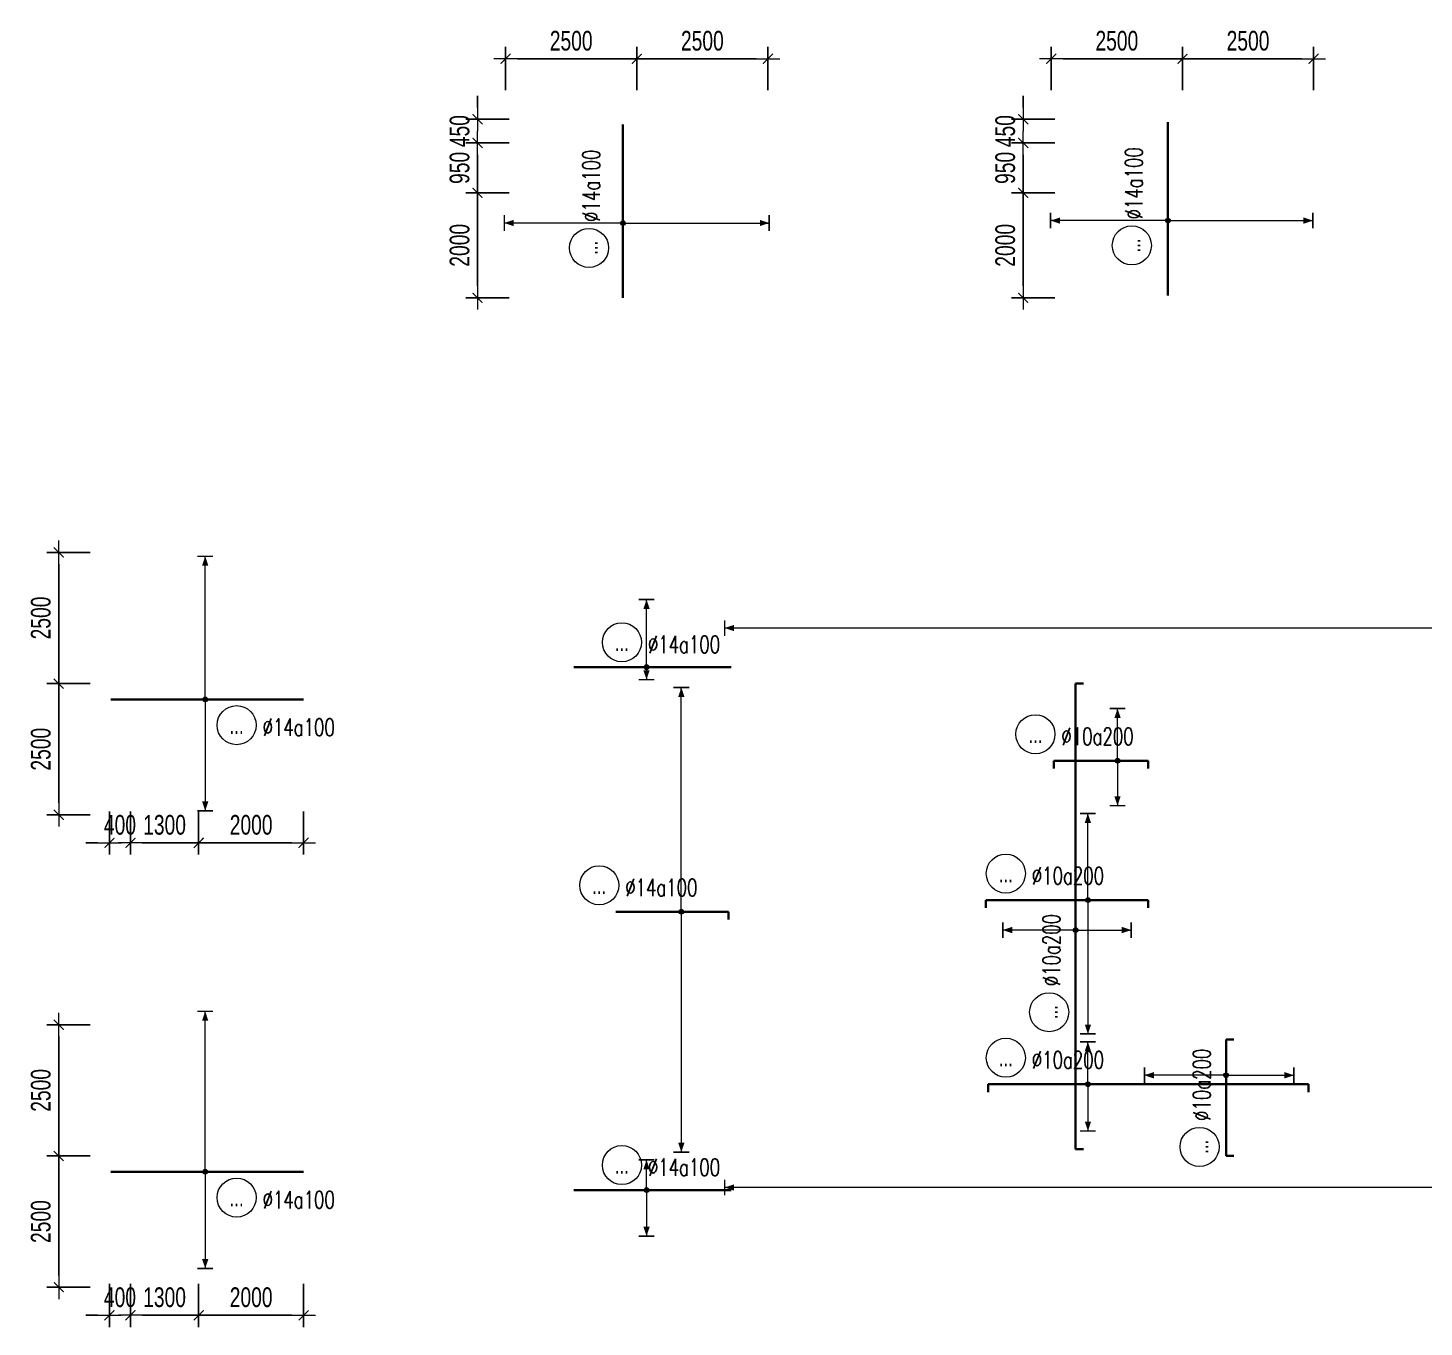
# Model space of a CAD drawing. Header units: millimetres. Extents: x 131629 to 591045, y -24154 to 44091.
# Drawn here: x 254896 to 281506, y 15941 to 40691 of the extents above; entities that cross this region are included whole.
import ezdxf
from ezdxf.enums import TextEntityAlignment as Align

# ---------------------------------------------------------------- set-up
doc = ezdxf.new("R2010")
doc.units = ezdxf.units.MM
doc.layers.get('0').update_dxf_attribs({"lineweight": 20})
doc.layers.get('Defpoints').update_dxf_attribs({"color": 151, "lineweight": 9})
for name, color, linetype, lineweight in [('NDC_S_DIM', 1, 'Continuous', 15), ('NDC_S_REBAR', 4, 'Continuous', 35), ('NDC_S_VN TEXT', 7, 'Continuous', 20)]:
    doc.layers.add(name, color=color, linetype=linetype, lineweight=lineweight)
doc.styles.add('ARIAL', font='arial.ttf', dxfattribs={"width": 0.7})
doc.styles.add('NDC_ROMANS', font='romans.shx', dxfattribs={"width": 0.7})
doc.dimstyles.new('NDC_dim_150', dxfattribs={"dimscale": 150, "dimtxt": 2.5, "dimasz": 1.5, "dimexe": 1.5, "dimexo": 2.5, "dimgap": 1, "dimtad": 1, "dimdec": 0, "dimzin": 0, "dimdsep": 46, "dimtxsty": 'ARIAL', "dimblk": 'DIMMARK', "dimcen": 0.09, "dimdle": 1.2, "dimclrd": 1, "dimclre": 1, "dimclrt": 3, "dimadec": 0, "dimazin": 0, "dimtfac": 1, "dimtdec": 0, "dimtix": 1, "dimtofl": 0, "dimtmove": 0, "dimatfit": 3, "dimfxl": 4, "dimfxlon": 1, "dimtolj": 1, "dimtzin": 0, "dimarcsym": 0})

# ---------------------------------------------------------------- blocks, each defined once
blk = doc.blocks.new('*U22')
h = blk.add_hatch(color=6)
edge = h.paths.add_edge_path()
edge.add_arc((4.81, 0), 0.3, 0, 360)
at = {"layer": 'NDC_S_DIM', "color": 6}
for q in [(4.81, 5.38), (4.81, -5.95)]:
    blk.add_line((4.81, 0), q, dxfattribs=at)
for points in [[(3.81, 5.38, 0.2, 0.2, 0), (5.81, 5.38, 0, 0, 0)], [(3.81, -5.95, 0.2, 0.2, 0), (5.81, -5.95, 0, 0, 0)]]:
    blk.add_lwpolyline(points, format="xyseb", dxfattribs=at)
at = {"layer": 'NDC_S_DIM'}
blk.add_circle((-5.62, 3.36), 2.48, dxfattribs=at)
at = {"layer": 'NDC_S_DIM', "color": 6}
blk.add_circle((4.81, 0), 0.3, dxfattribs=at)
for points in [[(4.41, 4.18), (4.81, 5.38), (5.21, 4.18)], [(4.41, -4.75), (4.81, -5.95), (5.21, -4.75)]]:
    blk.add_solid(points, dxfattribs=at)
at = {"layer": 'NDC_S_REBAR'}
for p, q in [((0, 0), (-7.85, 0)), ((-7.85, 0), (-7.85, -1)), ((0, 0), (32.82, 0)), ((32.82, 0), (32.82, -1)), ((-7.85, -1), (-7.85, -1)), ((32.82, -1), (32.82, -1))]:
    blk.add_line(p, q, dxfattribs=at)
at = {"layer": 'NDC_S_VN TEXT', "style": 'ARIAL', "width": 0.7}
blk.add_attdef('KHT', text='', height=2.2, dxfattribs=at).set_placement((-5.62, 3.36), align=Align.MIDDLE_CENTER)
at = {"layer": 'NDC_S_VN TEXT', "color": 3, "style": 'NDC_ROMANS', "width": 0.7}
blk.add_attdef('DKT', (-2.32, 1.98), '', height=2.2, dxfattribs=at)
blk = doc.blocks.new('*U23')
h = blk.add_hatch(color=6)
edge = h.paths.add_edge_path()
edge.add_arc((4.81, 0), 0.3, 0, 360)
at = {"layer": 'NDC_S_DIM', "color": 6}
for q in [(4.81, 10.99), (4.81, -17.01)]:
    blk.add_line((4.81, 0), q, dxfattribs=at)
for points in [[(3.81, 10.99, 0.2, 0.2, 0), (5.81, 10.99, 0, 0, 0)], [(3.81, -17.01, 0.2, 0.2, 0), (5.81, -17.01, 0, 0, 0)]]:
    blk.add_lwpolyline(points, format="xyseb", dxfattribs=at)
at = {"layer": 'NDC_S_DIM'}
blk.add_circle((-5.62, 3.36), 2.48, dxfattribs=at)
at = {"layer": 'NDC_S_DIM', "color": 6}
blk.add_circle((4.81, 0), 0.3, dxfattribs=at)
for points in [[(4.41, 9.79), (4.81, 10.99), (5.21, 9.79)], [(4.41, -15.81), (4.81, -17.01), (5.21, -15.81)]]:
    blk.add_solid(points, dxfattribs=at)
at = {"layer": 'NDC_S_REBAR'}
for p, q in [((0, 0), (-8.18, 0)), ((-8.18, 0), (-8.18, -1)), ((0, 0), (12.48, 0)), ((12.48, 0), (12.48, -1)), ((-8.18, -1), (-8.18, -1)), ((12.48, -1), (12.48, -1))]:
    blk.add_line(p, q, dxfattribs=at)
at = {"layer": 'NDC_S_VN TEXT', "style": 'ARIAL', "width": 0.7}
blk.add_attdef('KHT', text='', height=2.2, dxfattribs=at).set_placement((-5.62, 3.36), align=Align.MIDDLE_CENTER)
at = {"layer": 'NDC_S_VN TEXT', "color": 3, "style": 'NDC_ROMANS', "width": 0.7}
blk.add_attdef('DKT', (-2.32, 1.98), '', height=2.2, dxfattribs=at)
blk = doc.blocks.new('*U24')
h = blk.add_hatch(color=6)
edge = h.paths.add_edge_path()
edge.add_arc((4.81, 0), 0.3, 0, 360)
at = {"layer": 'NDC_S_DIM', "color": 6}
for q in [(4.81, 6.63), (4.81, -5.71)]:
    blk.add_line((4.81, 0), q, dxfattribs=at)
for points in [[(3.81, 6.63, 0.2, 0.2, 0), (5.81, 6.63, 0, 0, 0)], [(3.81, -5.71, 0.2, 0.2, 0), (5.81, -5.71, 0, 0, 0)]]:
    blk.add_lwpolyline(points, format="xyseb", dxfattribs=at)
at = {"layer": 'NDC_S_DIM'}
blk.add_circle((-5.62, 3.36), 2.48, dxfattribs=at)
at = {"layer": 'NDC_S_DIM', "color": 6}
blk.add_circle((4.81, 0), 0.3, dxfattribs=at)
for points in [[(4.41, 5.43), (4.81, 6.63), (5.21, 5.43)], [(4.41, -4.51), (4.81, -5.71), (5.21, -4.51)]]:
    blk.add_solid(points, dxfattribs=at)
at = {"layer": 'NDC_S_REBAR'}
for p, q in [((0, 0), (-3.28, 0)), ((-3.28, 0), (-3.28, -1)), ((0, 0), (8.72, 0)), ((8.72, 0), (8.72, -1)), ((-3.28, -1), (-3.28, -1)), ((8.72, -1), (8.72, -1))]:
    blk.add_line(p, q, dxfattribs=at)
at = {"layer": 'NDC_S_VN TEXT', "style": 'ARIAL', "width": 0.7}
blk.add_attdef('KHT', text='', height=2.2, dxfattribs=at).set_placement((-5.62, 3.36), align=Align.MIDDLE_CENTER)
at = {"layer": 'NDC_S_VN TEXT', "color": 3, "style": 'NDC_ROMANS', "width": 0.7}
blk.add_attdef('DKT', (-2.32, 1.98), '', height=2.2, dxfattribs=at)
blk = doc.blocks.new('*U27')
h = blk.add_hatch(color=6)
edge = h.paths.add_edge_path()
edge.add_arc((4.81, 0), 0.3, 0, 360)
at = {"layer": 'NDC_S_DIM', "color": 6}
for q in [(4.81, 9.26), (4.81, -7.07)]:
    blk.add_line((4.81, 0), q, dxfattribs=at)
for points in [[(3.81, 9.26, 0.2, 0.2, 0), (5.81, 9.26, 0, 0, 0)], [(3.81, -7.07, 0.2, 0.2, 0), (5.81, -7.07, 0, 0, 0)]]:
    blk.add_lwpolyline(points, format="xyseb", dxfattribs=at)
at = {"layer": 'NDC_S_DIM'}
blk.add_circle((-5.62, 3.36), 2.48, dxfattribs=at)
at = {"layer": 'NDC_S_DIM', "color": 6}
blk.add_circle((4.81, 0), 0.3, dxfattribs=at)
for points in [[(4.41, 8.06), (4.81, 9.26), (5.21, 8.06)], [(4.41, -5.87), (4.81, -7.07), (5.21, -5.87)]]:
    blk.add_solid(points, dxfattribs=at)
at = {"layer": 'NDC_S_REBAR'}
for p, q in [((0, 0), (-23.03, 0)), ((-23.03, 0), (-23.03, -1)), ((0, 0), (36.12, 0)), ((36.12, 0), (36.12, -1)), ((-23.03, -1), (-23.03, -1)), ((36.12, -1), (36.12, -1))]:
    blk.add_line(p, q, dxfattribs=at)
at = {"layer": 'NDC_S_VN TEXT', "style": 'ARIAL', "width": 0.7}
blk.add_attdef('KHT', text='', height=2.2, dxfattribs=at).set_placement((-5.62, 3.36), align=Align.MIDDLE_CENTER)
at = {"layer": 'NDC_S_VN TEXT', "color": 3, "style": 'NDC_ROMANS', "width": 0.7}
blk.add_attdef('DKT', (-2.32, 1.98), '', height=2.2, dxfattribs=at)
blk = doc.blocks.new('*U33')
h = blk.add_hatch(color=6)
edge = h.paths.add_edge_path()
edge.add_arc((3.48, 0), 0.3, 0, 360)
at = {"layer": 'NDC_S_DIM', "color": 6}
for q in [(3.48, 10.37), (3.48, -8.63)]:
    blk.add_line((3.48, 0), q, dxfattribs=at)
for points in [[(2.48, 10.37, 0.2, 0.2, 0), (4.48, 10.37, 0, 0, 0)], [(2.48, -8.63, 0.2, 0.2, 0), (4.48, -8.63, 0, 0, 0)]]:
    blk.add_lwpolyline(points, format="xyseb", dxfattribs=at)
at = {"layer": 'NDC_S_DIM'}
blk.add_circle((-5.62, 3.36), 2.48, dxfattribs=at)
at = {"layer": 'NDC_S_DIM', "color": 6}
blk.add_circle((3.48, 0), 0.3, dxfattribs=at)
for points in [[(3.08, 9.17), (3.48, 10.37), (3.88, 9.17)], [(3.08, -7.43), (3.48, -8.63), (3.88, -7.43)]]:
    blk.add_solid(points, dxfattribs=at)
at = {"layer": 'NDC_S_REBAR'}
for p, q in [((0, 0), (-6.77, 0)), ((-6.77, 0), (-6.77, -1)), ((0, 0), (8.03, 0)), ((8.03, 0), (8.03, -1)), ((-6.77, -1), (-6.77, -1)), ((8.03, -1), (8.03, -1))]:
    blk.add_line(p, q, dxfattribs=at)
at = {"layer": 'NDC_S_VN TEXT', "style": 'ARIAL', "width": 0.7}
blk.add_attdef('KHT', text='', height=2.2, dxfattribs=at).set_placement((-5.62, 3.36), align=Align.MIDDLE_CENTER)
at = {"layer": 'NDC_S_VN TEXT', "color": 3, "style": 'NDC_ROMANS', "width": 0.7}
blk.add_attdef('DKT', (-2.32, 1.98), '', height=2.2, dxfattribs=at)
blk = doc.blocks.new('*U61')
h = blk.add_hatch(color=6)
edge = h.paths.add_edge_path()
edge.add_arc((4.81, 0), 0.3, 0, 360)
at = {"layer": 'NDC_S_DIM', "color": 6}
for q in [(4.81, 28.48), (4.81, -30.52)]:
    blk.add_line((4.81, 0), q, dxfattribs=at)
for points in [[(3.81, 28.48, 0.2, 0.2, 0), (5.81, 28.48, 0, 0, 0)], [(3.81, -30.52, 0.2, 0.2, 0), (5.81, -30.52, 0, 0, 0)]]:
    blk.add_lwpolyline(points, format="xyseb", dxfattribs=at)
at = {"layer": 'NDC_S_DIM'}
blk.add_circle((-5.62, 3.36), 2.48, dxfattribs=at)
at = {"layer": 'NDC_S_DIM', "color": 6}
blk.add_circle((4.81, 0), 0.3, dxfattribs=at)
for points in [[(4.41, 27.28), (4.81, 28.48), (5.21, 27.28)], [(4.41, -29.32), (4.81, -30.52), (5.21, -29.32)]]:
    blk.add_solid(points, dxfattribs=at)
at = {"layer": 'NDC_S_REBAR'}
for p, q in [((0, 0), (-3.52, 0)), ((-3.52, 0), (-3.52, 0)), ((0, 0), (10.81, 0)), ((10.81, 0), (10.81, -1)), ((-3.52, 0), (-3.52, 0)), ((10.81, -1), (10.81, -1))]:
    blk.add_line(p, q, dxfattribs=at)
at = {"layer": 'NDC_S_VN TEXT', "style": 'ARIAL', "width": 0.7}
blk.add_attdef('KHT', text='', height=2.2, dxfattribs=at).set_placement((-5.62, 3.36), align=Align.MIDDLE_CENTER)
at = {"layer": 'NDC_S_VN TEXT', "color": 3, "style": 'NDC_ROMANS', "width": 0.7}
blk.add_attdef('DKT', (-2.32, 1.98), '', height=2.2, dxfattribs=at)
blk = doc.blocks.new('*U62')
at = {"layer": 'NDC_S_DIM', "color": 6}
blk.add_line((4.81, 0), (4.81, 133.93), dxfattribs=at)
blk.add_lwpolyline([(3.81, 133.93, 0.2, 0.2, 0), (5.81, 133.93, 0, 0, 0)], format="xyseb", dxfattribs=at)
blk.add_solid([(4.41, 132.73), (4.81, 133.93), (5.21, 132.73)], dxfattribs=at)
at = {"layer": 'NDC_S_VN TEXT', "style": 'ARIAL', "width": 0.7}
blk.add_attdef('KHT', text='', height=2.2, dxfattribs=at).set_placement((-5.62, 3.36), align=Align.MIDDLE_CENTER)
at = {"layer": 'NDC_S_VN TEXT', "color": 3, "style": 'NDC_ROMANS', "width": 0.7}
blk.add_attdef('DKT', (-2.32, 1.98), '', height=2.2, dxfattribs=at)
blk = doc.blocks.new('*U59')
at = {"layer": 'NDC_S_DIM', "color": 6}
blk.add_line((6.53, 0), (6.53, 142.72), dxfattribs=at)
blk.add_lwpolyline([(5.53, 142.72, 0.2, 0.2, 0), (7.53, 142.72, 0, 0, 0)], format="xyseb", dxfattribs=at)
blk.add_solid([(6.13, 141.52), (6.53, 142.72), (6.93, 141.52)], dxfattribs=at)
at = {"layer": 'NDC_S_VN TEXT', "style": 'ARIAL', "width": 0.7}
blk.add_attdef('KHT', text='', height=2.2, dxfattribs=at).set_placement((3.49, 3.36), align=Align.MIDDLE_CENTER)
at = {"layer": 'NDC_S_VN TEXT', "color": 3, "style": 'NDC_ROMANS', "width": 0.7}
blk.add_attdef('DKT', (6.79, 1.98), '', height=2.2, dxfattribs=at)
blk = doc.blocks.new('*U58')
h = blk.add_hatch(color=6)
edge = h.paths.add_edge_path()
edge.add_arc((1.64, 0), 0.3, 0, 360)
at = {"layer": 'NDC_S_DIM', "color": 6}
for q in [(1.64, 3.82), (1.64, -5.85)]:
    blk.add_line((1.64, 0), q, dxfattribs=at)
for points in [[(0.64, 3.82, 0.2, 0.2, 0), (2.64, 3.82, 0, 0, 0)], [(0.64, -5.85, 0.2, 0.2, 0), (2.64, -5.85, 0, 0, 0)]]:
    blk.add_lwpolyline(points, format="xyseb", dxfattribs=at)
at = {"layer": 'NDC_S_DIM'}
blk.add_circle((-1.49, 3.16), 2.48, dxfattribs=at)
at = {"layer": 'NDC_S_DIM', "color": 6}
blk.add_circle((1.64, 0), 0.3, dxfattribs=at)
for points in [[(1.24, 2.62), (1.64, 3.82), (2.04, 2.62)], [(1.24, -4.65), (1.64, -5.85), (2.04, -4.65)]]:
    blk.add_solid(points, dxfattribs=at)
at = {"layer": 'NDC_S_REBAR'}
for p, q in [((0, 0), (-7.6, 0)), ((-7.6, 0), (-7.6, 0)), ((0, 0), (12.4, 0)), ((12.4, 0), (12.4, 0)), ((12.4, 0), (12.4, 0)), ((-7.6, 0), (-7.6, 0))]:
    blk.add_line(p, q, dxfattribs=at)
at = {"layer": 'NDC_S_VN TEXT', "style": 'ARIAL', "width": 0.7}
blk.add_attdef('KHT', text='', height=2.2, dxfattribs=at).set_placement((-1.49, 3.16), align=Align.MIDDLE_CENTER)
at = {"layer": 'NDC_S_VN TEXT', "color": 3, "style": 'NDC_ROMANS', "width": 0.7}
blk.add_attdef('DKT', (1.81, 1.78), '', height=2.2, dxfattribs=at)
blk = doc.blocks.new('*U55')
h = blk.add_hatch(color=6)
edge = h.paths.add_edge_path()
edge.add_arc((1.64, 0), 0.3, 0, 360)
at = {"layer": 'NDC_S_DIM', "color": 6}
for q in [(1.64, 8.58), (1.64, -1.59)]:
    blk.add_line((1.64, 0), q, dxfattribs=at)
for points in [[(0.64, 8.58, 0.2, 0.2, 0), (2.64, 8.58, 0, 0, 0)], [(0.64, -1.59, 0.2, 0.2, 0), (2.64, -1.59, 0, 0, 0)]]:
    blk.add_lwpolyline(points, format="xyseb", dxfattribs=at)
at = {"layer": 'NDC_S_DIM'}
blk.add_circle((-1.49, 3.16), 2.48, dxfattribs=at)
at = {"layer": 'NDC_S_DIM', "color": 6}
blk.add_circle((1.64, 0), 0.3, dxfattribs=at)
for points in [[(1.24, 7.38), (1.64, 8.58), (2.04, 7.38)], [(1.24, -0.39), (1.64, -1.59), (2.04, -0.39)]]:
    blk.add_solid(points, dxfattribs=at)
at = {"layer": 'NDC_S_REBAR'}
for p, q in [((0, 0), (-7.6, 0)), ((-7.6, 0), (-7.6, 0)), ((0, 0), (12.4, 0)), ((12.4, 0), (12.4, 0)), ((12.4, 0), (12.4, 0)), ((-7.6, 0), (-7.6, 0))]:
    blk.add_line(p, q, dxfattribs=at)
at = {"layer": 'NDC_S_VN TEXT', "style": 'ARIAL', "width": 0.7}
blk.add_attdef('KHT', text='', height=2.2, dxfattribs=at).set_placement((-1.49, 3.16), align=Align.MIDDLE_CENTER)
at = {"layer": 'NDC_S_VN TEXT', "color": 3, "style": 'NDC_ROMANS', "width": 0.7}
blk.add_attdef('DKT', (1.81, 1.78), '', height=2.2, dxfattribs=at)
blk = doc.blocks.new('*U233')
h = blk.add_hatch(color=6)
edge = h.paths.add_edge_path()
edge.add_arc((-0.77, 0), 0.3, 0, 360)
at = {"layer": 'NDC_S_DIM', "color": 6}
for q in [(-0.77, 14.91), (-0.77, -18.42)]:
    blk.add_line((-0.77, 0), q, dxfattribs=at)
for points in [[(-1.77, 14.91, 0.2, 0.2, 0), (0.23, 14.91, 0, 0, 0)], [(-1.77, -18.42, 0.2, 0.2, 0), (0.23, -18.42, 0, 0, 0)]]:
    blk.add_lwpolyline(points, format="xyseb", dxfattribs=at)
at = {"layer": 'NDC_S_DIM'}
blk.add_circle((-3.93, 4.59), 2.48, dxfattribs=at)
at = {"layer": 'NDC_S_DIM', "color": 6}
blk.add_circle((-0.77, 0), 0.3, dxfattribs=at)
for points in [[(-1.17, 13.71), (-0.77, 14.91), (-0.37, 13.71)], [(-1.17, -17.22), (-0.77, -18.42), (-0.37, -17.22)]]:
    blk.add_solid(points, dxfattribs=at)
at = {"layer": 'NDC_S_REBAR'}
for p, q in [((0, 0), (-10.27, 0)), ((-10.27, 0), (-10.27, 0)), ((0, 0), (11.73, 0)), ((11.73, 0), (11.73, 0)), ((11.73, 0), (11.73, 0)), ((-10.27, 0), (-10.27, 0))]:
    blk.add_line(p, q, dxfattribs=at)
at = {"layer": 'NDC_S_VN TEXT', "style": 'ARIAL', "width": 0.7}
blk.add_attdef('KHT', text='', height=2.2, dxfattribs=at).set_placement((-3.93, 4.59), align=Align.MIDDLE_CENTER)
at = {"layer": 'NDC_S_VN TEXT', "color": 3, "style": 'NDC_ROMANS', "width": 0.7}
blk.add_attdef('DKT', (-0.63, 3.22), '', height=2.2, dxfattribs=at)
blk = doc.blocks.new('*U405')
h = blk.add_hatch(color=6)
edge = h.paths.add_edge_path()
edge.add_arc((-0.77, 0), 0.3, 0, 360)
at = {"layer": 'NDC_S_DIM', "color": 6}
for q in [(-0.77, 15.08), (-0.77, -18.59)]:
    blk.add_line((-0.77, 0), q, dxfattribs=at)
for points in [[(-1.77, 15.08, 0.2, 0.2, 0), (0.23, 15.08, 0, 0, 0)], [(-1.77, -18.59, 0.2, 0.2, 0), (0.23, -18.59, 0, 0, 0)]]:
    blk.add_lwpolyline(points, format="xyseb", dxfattribs=at)
at = {"layer": 'NDC_S_DIM'}
blk.add_circle((-3.93, 4.31), 2.48, dxfattribs=at)
at = {"layer": 'NDC_S_DIM', "color": 6}
blk.add_circle((-0.77, 0), 0.3, dxfattribs=at)
for points in [[(-1.17, 13.88), (-0.77, 15.08), (-0.37, 13.88)], [(-1.17, -17.39), (-0.77, -18.59), (-0.37, -17.39)]]:
    blk.add_solid(points, dxfattribs=at)
at = {"layer": 'NDC_S_REBAR'}
for p, q in [((0, 0), (-10.27, 0)), ((-10.27, 0), (-10.27, 0)), ((0, 0), (11.73, 0)), ((11.73, 0), (11.73, 0)), ((11.73, 0), (11.73, 0)), ((-10.27, 0), (-10.27, 0))]:
    blk.add_line(p, q, dxfattribs=at)
at = {"layer": 'NDC_S_VN TEXT', "style": 'ARIAL', "width": 0.7}
blk.add_attdef('KHT', text='', height=2.2, dxfattribs=at).set_placement((-3.93, 4.31), align=Align.MIDDLE_CENTER)
at = {"layer": 'NDC_S_VN TEXT', "color": 3, "style": 'NDC_ROMANS', "width": 0.7}
blk.add_attdef('DKT', (-0.63, 2.94), '', height=2.2, dxfattribs=at)
blk = doc.blocks.new('*U284')
h = blk.add_hatch(color=6)
edge = h.paths.add_edge_path()
edge.add_arc((-0.77, 0), 0.3, 0, 360)
at = {"layer": 'NDC_S_DIM', "color": 6}
for q in [(-0.77, 18.17), (-0.77, -14.16)]:
    blk.add_line((-0.77, 0), q, dxfattribs=at)
for points in [[(-1.77, 18.17, 0.2, 0.2, 0), (0.23, 18.17, 0, 0, 0)], [(-1.77, -14.16, 0.2, 0.2, 0), (0.23, -14.16, 0, 0, 0)]]:
    blk.add_lwpolyline(points, format="xyseb", dxfattribs=at)
blk.add_circle((-0.77, 0), 0.3, dxfattribs=at)
at = {"layer": 'NDC_S_DIM'}
blk.add_circle((3.22, -3.28), 2.48, dxfattribs=at)
at = {"layer": 'NDC_S_DIM', "color": 6}
for points in [[(-1.17, 16.97), (-0.77, 18.17), (-0.37, 16.97)], [(-1.17, -12.96), (-0.77, -14.16), (-0.37, -12.96)]]:
    blk.add_solid(points, dxfattribs=at)
at = {"layer": 'NDC_S_REBAR'}
for p, q in [((0, 0), (-12.78, 0)), ((-12.78, 0), (-12.78, 0)), ((-12.78, 0), (-12.78, 0)), ((0, 0), (11.73, 0)), ((11.73, 0), (11.73, 0)), ((11.73, 0), (11.73, 0))]:
    blk.add_line(p, q, dxfattribs=at)
at = {"layer": 'NDC_S_VN TEXT', "style": 'ARIAL', "width": 0.7}
blk.add_attdef('KHT', text='', height=2.2, dxfattribs=at).set_placement((3.22, -3.28), align=Align.MIDDLE_CENTER)
at = {"layer": 'NDC_S_VN TEXT', "color": 3, "style": 'NDC_ROMANS', "width": 0.7}
blk.add_attdef('DKT', (6.52, -4.65), '', height=2.2, dxfattribs=at)
blk = doc.blocks.new('*U225')
h = blk.add_hatch(color=6)
edge = h.paths.add_edge_path()
edge.add_arc((-0.77, 0), 0.3, 0, 360)
at = {"layer": 'NDC_S_DIM', "color": 6}
for q in [(-0.77, 20.38), (-0.77, -12.29)]:
    blk.add_line((-0.77, 0), q, dxfattribs=at)
for points in [[(-1.77, 20.38, 0.2, 0.2, 0), (0.23, 20.38, 0, 0, 0)], [(-1.77, -12.29, 0.2, 0.2, 0), (0.23, -12.29, 0, 0, 0)]]:
    blk.add_lwpolyline(points, format="xyseb", dxfattribs=at)
blk.add_circle((-0.77, 0), 0.3, dxfattribs=at)
at = {"layer": 'NDC_S_DIM'}
blk.add_circle((3.22, -3.28), 2.48, dxfattribs=at)
at = {"layer": 'NDC_S_DIM', "color": 6}
for points in [[(-1.17, 19.18), (-0.77, 20.38), (-0.37, 19.18)], [(-1.17, -11.09), (-0.77, -12.29), (-0.37, -11.09)]]:
    blk.add_solid(points, dxfattribs=at)
at = {"layer": 'NDC_S_REBAR'}
for p, q in [((0, 0), (-12.78, 0)), ((-12.78, 0), (-12.78, 0)), ((-12.78, 0), (-12.78, 0)), ((0, 0), (11.73, 0)), ((11.73, 0), (11.73, 0)), ((11.73, 0), (11.73, 0))]:
    blk.add_line(p, q, dxfattribs=at)
at = {"layer": 'NDC_S_VN TEXT', "style": 'ARIAL', "width": 0.7}
blk.add_attdef('KHT', text='', height=2.2, dxfattribs=at).set_placement((3.22, -3.28), align=Align.MIDDLE_CENTER)
at = {"layer": 'NDC_S_VN TEXT', "color": 3, "style": 'NDC_ROMANS', "width": 0.7}
blk.add_attdef('DKT', (6.52, -4.65), '', height=2.2, dxfattribs=at)
blk = doc.blocks.new('DIMMARK')
at = {"layer": 'NDC_S_DIM', "color": 1}
blk.add_line((-1.5, 0), (1, 0), dxfattribs=at)
at = {"layer": 'NDC_S_DIM', "color": 2, "const_width": 0.1}
blk.add_lwpolyline([(-0.42, -0.42), (0.42, 0.42)], dxfattribs=at)
blk = doc.blocks.new('*D228')
at = {"layer": 'Defpoints', "color": 0, "ltscale": 100, "transparency": 16777216}
for p in [(273866, 37550), (277843, 37550), (277843, 35550)]:
    blk.add_point(p, dxfattribs=at)
at = {"layer": 'NDC_S_DIM', "color": 1, "lineweight": -2, "ltscale": 100, "transparency": 16777216}
for p, q in [((274466, 37550), (273641, 37550)), ((273866, 35775), (273866, 37325)), ((274466, 35550), (273641, 35550))]:
    blk.add_line(p, q, dxfattribs=at)
at = {"layer": 'NDC_S_DIM', "color": 1, "lineweight": -2, "ltscale": 100, "transparency": 16777216, "xscale": 225, "yscale": 225, "zscale": 225}
for p, rotation in [((273866, 37550), 90), ((273866, 35550), 270)]:
    blk.add_blockref('DIMMARK', p, dxfattribs=dict(at, rotation=rotation))
at = {"layer": 'NDC_S_DIM', "color": 3, "ltscale": 100, "transparency": 16777216, "insert": (273524, 36550), "char_height": 375, "attachment_point": 5, "rotation": 90, "style": 'ARIAL'}
blk.add_mtext('\\A1;2000', dxfattribs=at)
blk = doc.blocks.new('*D229')
at = {"layer": 'Defpoints', "color": 0, "ltscale": 100, "transparency": 16777216}
for p in [(273866, 38950), (277843, 38950), (277843, 38500)]:
    blk.add_point(p, dxfattribs=at)
at = {"layer": 'NDC_S_DIM', "color": 1, "lineweight": -2, "ltscale": 100, "transparency": 16777216}
for p, q in [((273866, 39175), (273866, 39400)), ((274466, 38950), (273641, 38950)), ((274466, 38500), (273641, 38500)), ((273866, 38275), (273866, 38050))]:
    blk.add_line(p, q, dxfattribs=at)
at = {"layer": 'NDC_S_DIM', "color": 1, "lineweight": -2, "ltscale": 100, "transparency": 16777216, "xscale": 225, "yscale": 225, "zscale": 225}
for p, rotation in [((273866, 38950), 270), ((273866, 38500), 90)]:
    blk.add_blockref('DIMMARK', p, dxfattribs=dict(at, rotation=rotation))
at = {"layer": 'NDC_S_DIM', "color": 3, "ltscale": 100, "transparency": 16777216, "insert": (273524, 38725), "char_height": 375, "attachment_point": 5, "rotation": 90, "style": 'ARIAL'}
blk.add_mtext('\\A1;450', dxfattribs=at)
blk = doc.blocks.new('*D230')
at = {"layer": 'Defpoints', "color": 0, "ltscale": 100, "transparency": 16777216}
for p in [(273866, 38500), (277843, 38500), (277843, 37550)]:
    blk.add_point(p, dxfattribs=at)
at = {"layer": 'NDC_S_DIM', "color": 1, "lineweight": -2, "ltscale": 100, "transparency": 16777216}
for p, q in [((274466, 38500), (273641, 38500)), ((273866, 37775), (273866, 38275)), ((274466, 37550), (273641, 37550))]:
    blk.add_line(p, q, dxfattribs=at)
at = {"layer": 'NDC_S_DIM', "color": 1, "lineweight": -2, "ltscale": 100, "transparency": 16777216, "xscale": 225, "yscale": 225, "zscale": 225}
for p, rotation in [((273866, 38500), 90), ((273866, 37550), 270)]:
    blk.add_blockref('DIMMARK', p, dxfattribs=dict(at, rotation=rotation))
at = {"layer": 'NDC_S_DIM', "color": 3, "ltscale": 100, "transparency": 16777216, "insert": (273524, 38025), "char_height": 375, "attachment_point": 5, "rotation": 90, "style": 'ARIAL'}
blk.add_mtext('\\A1;950', dxfattribs=at)
blk = doc.blocks.new('*D231')
at = {"layer": 'Defpoints', "color": 0, "ltscale": 100, "transparency": 16777216}
for p in [(276900, 40104), (274400, 37125), (276900, 37125)]:
    blk.add_point(p, dxfattribs=at)
at = {"layer": 'NDC_S_DIM', "color": 1, "lineweight": -2, "ltscale": 100, "transparency": 16777216}
for p, q in [((274400, 39504), (274400, 40329)), ((276900, 39504), (276900, 40329)), ((274625, 40104), (276675, 40104))]:
    blk.add_line(p, q, dxfattribs=at)
at = {"layer": 'NDC_S_DIM', "color": 1, "lineweight": -2, "ltscale": 100, "transparency": 16777216, "xscale": 225, "yscale": 225, "zscale": 225, "rotation": 180}
blk.add_blockref('DIMMARK', (274400, 40104), dxfattribs=at)
at = {"layer": 'NDC_S_DIM', "color": 1, "lineweight": -2, "ltscale": 100, "transparency": 16777216, "xscale": 225, "yscale": 225, "zscale": 225}
blk.add_blockref('DIMMARK', (276900, 40104), dxfattribs=at)
at = {"layer": 'NDC_S_DIM', "color": 3, "ltscale": 100, "transparency": 16777216, "insert": (275650, 40445), "char_height": 375, "attachment_point": 5, "style": 'ARIAL'}
blk.add_mtext('\\A1;2500', dxfattribs=at)
blk = doc.blocks.new('*D232')
at = {"layer": 'Defpoints', "color": 0, "ltscale": 100, "transparency": 16777216}
for p in [(279400, 40104), (276900, 36975), (279400, 36975)]:
    blk.add_point(p, dxfattribs=at)
at = {"layer": 'NDC_S_DIM', "color": 1, "lineweight": -2, "ltscale": 100, "transparency": 16777216}
for p, q in [((276900, 39504), (276900, 40329)), ((279400, 39504), (279400, 40329)), ((277125, 40104), (279175, 40104))]:
    blk.add_line(p, q, dxfattribs=at)
at = {"layer": 'NDC_S_DIM', "color": 1, "lineweight": -2, "ltscale": 100, "transparency": 16777216, "xscale": 225, "yscale": 225, "zscale": 225, "rotation": 180}
blk.add_blockref('DIMMARK', (276900, 40104), dxfattribs=at)
at = {"layer": 'NDC_S_DIM', "color": 1, "lineweight": -2, "ltscale": 100, "transparency": 16777216, "xscale": 225, "yscale": 225, "zscale": 225}
blk.add_blockref('DIMMARK', (279400, 40104), dxfattribs=at)
at = {"layer": 'NDC_S_DIM', "color": 3, "ltscale": 100, "transparency": 16777216, "insert": (278150, 40445), "char_height": 375, "attachment_point": 5, "style": 'ARIAL'}
blk.add_mtext('\\A1;2500', dxfattribs=at)
blk = doc.blocks.new('*D234')
at = {"layer": 'Defpoints', "color": 0, "ltscale": 100, "transparency": 16777216}
for p in [(263466, 37550), (267443, 37550), (267443, 35550)]:
    blk.add_point(p, dxfattribs=at)
at = {"layer": 'NDC_S_DIM', "color": 1, "lineweight": -2, "ltscale": 100, "transparency": 16777216}
for p, q in [((264066, 37550), (263241, 37550)), ((263466, 35775), (263466, 37325)), ((264066, 35550), (263241, 35550))]:
    blk.add_line(p, q, dxfattribs=at)
at = {"layer": 'NDC_S_DIM', "color": 1, "lineweight": -2, "ltscale": 100, "transparency": 16777216, "xscale": 225, "yscale": 225, "zscale": 225}
for p, rotation in [((263466, 37550), 90), ((263466, 35550), 270)]:
    blk.add_blockref('DIMMARK', p, dxfattribs=dict(at, rotation=rotation))
at = {"layer": 'NDC_S_DIM', "color": 3, "ltscale": 100, "transparency": 16777216, "insert": (263124, 36550), "char_height": 375, "attachment_point": 5, "rotation": 90, "style": 'ARIAL'}
blk.add_mtext('\\A1;2000', dxfattribs=at)
blk = doc.blocks.new('*D235')
at = {"layer": 'Defpoints', "color": 0, "ltscale": 100, "transparency": 16777216}
for p in [(263466, 38950), (267443, 38950), (267443, 38500)]:
    blk.add_point(p, dxfattribs=at)
at = {"layer": 'NDC_S_DIM', "color": 1, "lineweight": -2, "ltscale": 100, "transparency": 16777216}
for p, q in [((263466, 39175), (263466, 39400)), ((264066, 38950), (263241, 38950)), ((264066, 38500), (263241, 38500)), ((263466, 38275), (263466, 38050))]:
    blk.add_line(p, q, dxfattribs=at)
at = {"layer": 'NDC_S_DIM', "color": 1, "lineweight": -2, "ltscale": 100, "transparency": 16777216, "xscale": 225, "yscale": 225, "zscale": 225}
for p, rotation in [((263466, 38950), 270), ((263466, 38500), 90)]:
    blk.add_blockref('DIMMARK', p, dxfattribs=dict(at, rotation=rotation))
at = {"layer": 'NDC_S_DIM', "color": 3, "ltscale": 100, "transparency": 16777216, "insert": (263124, 38725), "char_height": 375, "attachment_point": 5, "rotation": 90, "style": 'ARIAL'}
blk.add_mtext('\\A1;450', dxfattribs=at)
blk = doc.blocks.new('*D236')
at = {"layer": 'Defpoints', "color": 0, "ltscale": 100, "transparency": 16777216}
for p in [(263466, 38500), (267443, 38500), (267443, 37550)]:
    blk.add_point(p, dxfattribs=at)
at = {"layer": 'NDC_S_DIM', "color": 1, "lineweight": -2, "ltscale": 100, "transparency": 16777216}
for p, q in [((264066, 38500), (263241, 38500)), ((263466, 37775), (263466, 38275)), ((264066, 37550), (263241, 37550))]:
    blk.add_line(p, q, dxfattribs=at)
at = {"layer": 'NDC_S_DIM', "color": 1, "lineweight": -2, "ltscale": 100, "transparency": 16777216, "xscale": 225, "yscale": 225, "zscale": 225}
for p, rotation in [((263466, 38500), 90), ((263466, 37550), 270)]:
    blk.add_blockref('DIMMARK', p, dxfattribs=dict(at, rotation=rotation))
at = {"layer": 'NDC_S_DIM', "color": 3, "ltscale": 100, "transparency": 16777216, "insert": (263124, 38025), "char_height": 375, "attachment_point": 5, "rotation": 90, "style": 'ARIAL'}
blk.add_mtext('\\A1;950', dxfattribs=at)
blk = doc.blocks.new('*D237')
at = {"layer": 'Defpoints', "color": 0, "ltscale": 100, "transparency": 16777216}
for p in [(266500, 40104), (264000, 37125), (266500, 37125)]:
    blk.add_point(p, dxfattribs=at)
at = {"layer": 'NDC_S_DIM', "color": 1, "lineweight": -2, "ltscale": 100, "transparency": 16777216}
for p, q in [((264000, 39504), (264000, 40329)), ((266500, 39504), (266500, 40329)), ((264225, 40104), (266275, 40104))]:
    blk.add_line(p, q, dxfattribs=at)
at = {"layer": 'NDC_S_DIM', "color": 1, "lineweight": -2, "ltscale": 100, "transparency": 16777216, "xscale": 225, "yscale": 225, "zscale": 225, "rotation": 180}
blk.add_blockref('DIMMARK', (264000, 40104), dxfattribs=at)
at = {"layer": 'NDC_S_DIM', "color": 1, "lineweight": -2, "ltscale": 100, "transparency": 16777216, "xscale": 225, "yscale": 225, "zscale": 225}
blk.add_blockref('DIMMARK', (266500, 40104), dxfattribs=at)
at = {"layer": 'NDC_S_DIM', "color": 3, "ltscale": 100, "transparency": 16777216, "insert": (265250, 40445), "char_height": 375, "attachment_point": 5, "style": 'ARIAL'}
blk.add_mtext('\\A1;2500', dxfattribs=at)
blk = doc.blocks.new('*D238')
at = {"layer": 'Defpoints', "color": 0, "ltscale": 100, "transparency": 16777216}
for p in [(269000, 40104), (266500, 36975), (269000, 36975)]:
    blk.add_point(p, dxfattribs=at)
at = {"layer": 'NDC_S_DIM', "color": 1, "lineweight": -2, "ltscale": 100, "transparency": 16777216}
for p, q in [((266500, 39504), (266500, 40329)), ((269000, 39504), (269000, 40329)), ((266725, 40104), (268775, 40104))]:
    blk.add_line(p, q, dxfattribs=at)
at = {"layer": 'NDC_S_DIM', "color": 1, "lineweight": -2, "ltscale": 100, "transparency": 16777216, "xscale": 225, "yscale": 225, "zscale": 225, "rotation": 180}
blk.add_blockref('DIMMARK', (266500, 40104), dxfattribs=at)
at = {"layer": 'NDC_S_DIM', "color": 1, "lineweight": -2, "ltscale": 100, "transparency": 16777216, "xscale": 225, "yscale": 225, "zscale": 225}
blk.add_blockref('DIMMARK', (269000, 40104), dxfattribs=at)
at = {"layer": 'NDC_S_DIM', "color": 3, "ltscale": 100, "transparency": 16777216, "insert": (267750, 40445), "char_height": 375, "attachment_point": 5, "style": 'ARIAL'}
blk.add_mtext('\\A1;2500', dxfattribs=at)
blk = doc.blocks.new('*D279')
at = {"layer": 'Defpoints', "color": 0, "ltscale": 100, "transparency": 16777216}
for p in [(258150, 29143), (260150, 29143), (258150, 25166)]:
    blk.add_point(p, dxfattribs=at)
at = {"layer": 'NDC_S_DIM', "color": 1, "lineweight": -2, "ltscale": 100, "transparency": 16777216}
for p, q in [((258150, 25766), (258150, 24941)), ((260150, 25766), (260150, 24941)), ((259925, 25166), (258375, 25166))]:
    blk.add_line(p, q, dxfattribs=at)
at = {"layer": 'NDC_S_DIM', "color": 1, "lineweight": -2, "ltscale": 100, "transparency": 16777216, "xscale": 225, "yscale": 225, "zscale": 225, "rotation": 180}
blk.add_blockref('DIMMARK', (258150, 25166), dxfattribs=at)
at = {"layer": 'NDC_S_DIM', "color": 1, "lineweight": -2, "ltscale": 100, "transparency": 16777216, "xscale": 225, "yscale": 225, "zscale": 225}
blk.add_blockref('DIMMARK', (260150, 25166), dxfattribs=at)
at = {"layer": 'NDC_S_DIM', "color": 3, "ltscale": 100, "transparency": 16777216, "insert": (259150, 25507), "char_height": 375, "attachment_point": 5, "style": 'ARIAL'}
blk.add_mtext('\\A1;2000', dxfattribs=at)
blk = doc.blocks.new('*D280')
at = {"layer": 'Defpoints', "color": 0, "ltscale": 100, "transparency": 16777216}
for p in [(256450, 29143), (256850, 29143), (256450, 25166)]:
    blk.add_point(p, dxfattribs=at)
at = {"layer": 'NDC_S_DIM', "color": 1, "lineweight": -2, "ltscale": 100, "transparency": 16777216}
for p, q in [((256450, 25766), (256450, 24941)), ((256850, 25766), (256850, 24941)), ((256225, 25166), (256000, 25166)), ((257075, 25166), (257300, 25166))]:
    blk.add_line(p, q, dxfattribs=at)
at = {"layer": 'NDC_S_DIM', "color": 1, "lineweight": -2, "ltscale": 100, "transparency": 16777216, "xscale": 225, "yscale": 225, "zscale": 225}
for p, rotation in [((256450, 25166), 359.9999999999995), ((256850, 25166), 179.9999999999995)]:
    blk.add_blockref('DIMMARK', p, dxfattribs=dict(at, rotation=rotation))
at = {"layer": 'NDC_S_DIM', "color": 3, "ltscale": 100, "transparency": 16777216, "insert": (256650, 25507), "char_height": 375, "attachment_point": 5, "style": 'ARIAL'}
blk.add_mtext('\\A1;400', dxfattribs=at)
blk = doc.blocks.new('*D281')
at = {"layer": 'Defpoints', "color": 0, "ltscale": 100, "transparency": 16777216}
for p in [(256850, 29143), (258150, 29143), (256850, 25166)]:
    blk.add_point(p, dxfattribs=at)
at = {"layer": 'NDC_S_DIM', "color": 1, "lineweight": -2, "ltscale": 100, "transparency": 16777216}
for p, q in [((256850, 25766), (256850, 24941)), ((258150, 25766), (258150, 24941)), ((257925, 25166), (257075, 25166))]:
    blk.add_line(p, q, dxfattribs=at)
at = {"layer": 'NDC_S_DIM', "color": 1, "lineweight": -2, "ltscale": 100, "transparency": 16777216, "xscale": 225, "yscale": 225, "zscale": 225}
for p, rotation in [((256850, 25166), 180.0000000000221), ((258150, 25166), 2.206235194535111e-11)]:
    blk.add_blockref('DIMMARK', p, dxfattribs=dict(at, rotation=rotation))
at = {"layer": 'NDC_S_DIM', "color": 3, "ltscale": 100, "transparency": 16777216, "insert": (257500, 25507), "char_height": 375, "attachment_point": 5, "style": 'ARIAL'}
blk.add_mtext('\\A1;1300', dxfattribs=at)
blk = doc.blocks.new('*D282')
at = {"layer": 'Defpoints', "color": 0, "ltscale": 100, "transparency": 16777216}
for p in [(255483, 28200), (258462, 28200), (258462, 25700)]:
    blk.add_point(p, dxfattribs=at)
at = {"layer": 'NDC_S_DIM', "color": 1, "lineweight": -2, "ltscale": 100, "transparency": 16777216}
for p, q in [((256083, 28200), (255258, 28200)), ((255483, 25925), (255483, 27975)), ((256083, 25700), (255258, 25700))]:
    blk.add_line(p, q, dxfattribs=at)
at = {"layer": 'NDC_S_DIM', "color": 1, "lineweight": -2, "ltscale": 100, "transparency": 16777216, "xscale": 225, "yscale": 225, "zscale": 225}
for p, rotation in [((255483, 28200), 90), ((255483, 25700), 270)]:
    blk.add_blockref('DIMMARK', p, dxfattribs=dict(at, rotation=rotation))
at = {"layer": 'NDC_S_DIM', "color": 3, "ltscale": 100, "transparency": 16777216, "insert": (255142, 26950), "char_height": 375, "attachment_point": 5, "rotation": 90, "style": 'ARIAL'}
blk.add_mtext('\\A1;2500', dxfattribs=at)
blk = doc.blocks.new('*D283')
at = {"layer": 'Defpoints', "color": 0, "ltscale": 100, "transparency": 16777216}
for p in [(255483, 30700), (258612, 30700), (258612, 28200)]:
    blk.add_point(p, dxfattribs=at)
at = {"layer": 'NDC_S_DIM', "color": 1, "lineweight": -2, "ltscale": 100, "transparency": 16777216}
for p, q in [((256083, 30700), (255258, 30700)), ((255483, 28425), (255483, 30475)), ((256083, 28200), (255258, 28200))]:
    blk.add_line(p, q, dxfattribs=at)
at = {"layer": 'NDC_S_DIM', "color": 1, "lineweight": -2, "ltscale": 100, "transparency": 16777216, "xscale": 225, "yscale": 225, "zscale": 225}
for p, rotation in [((255483, 30700), 90), ((255483, 28200), 270)]:
    blk.add_blockref('DIMMARK', p, dxfattribs=dict(at, rotation=rotation))
at = {"layer": 'NDC_S_DIM', "color": 3, "ltscale": 100, "transparency": 16777216, "insert": (255142, 29450), "char_height": 375, "attachment_point": 5, "rotation": 90, "style": 'ARIAL'}
blk.add_mtext('\\A1;2500', dxfattribs=at)
blk = doc.blocks.new('*D285')
at = {"layer": 'Defpoints', "color": 0, "ltscale": 100, "transparency": 16777216}
for p in [(258150, 20143), (260150, 20143), (258150, 16166)]:
    blk.add_point(p, dxfattribs=at)
at = {"layer": 'NDC_S_DIM', "color": 1, "lineweight": -2, "ltscale": 100, "transparency": 16777216}
for p, q in [((258150, 16766), (258150, 15941)), ((260150, 16766), (260150, 15941)), ((259925, 16166), (258375, 16166))]:
    blk.add_line(p, q, dxfattribs=at)
at = {"layer": 'NDC_S_DIM', "color": 1, "lineweight": -2, "ltscale": 100, "transparency": 16777216, "xscale": 225, "yscale": 225, "zscale": 225, "rotation": 180}
blk.add_blockref('DIMMARK', (258150, 16166), dxfattribs=at)
at = {"layer": 'NDC_S_DIM', "color": 1, "lineweight": -2, "ltscale": 100, "transparency": 16777216, "xscale": 225, "yscale": 225, "zscale": 225}
blk.add_blockref('DIMMARK', (260150, 16166), dxfattribs=at)
at = {"layer": 'NDC_S_DIM', "color": 3, "ltscale": 100, "transparency": 16777216, "insert": (259150, 16507), "char_height": 375, "attachment_point": 5, "style": 'ARIAL'}
blk.add_mtext('\\A1;2000', dxfattribs=at)
blk = doc.blocks.new('*D286')
at = {"layer": 'Defpoints', "color": 0, "ltscale": 100, "transparency": 16777216}
for p in [(256450, 20143), (256850, 20143), (256450, 16166)]:
    blk.add_point(p, dxfattribs=at)
at = {"layer": 'NDC_S_DIM', "color": 1, "lineweight": -2, "ltscale": 100, "transparency": 16777216}
for p, q in [((256450, 16766), (256450, 15941)), ((256850, 16766), (256850, 15941)), ((256225, 16166), (256000, 16166)), ((257075, 16166), (257300, 16166))]:
    blk.add_line(p, q, dxfattribs=at)
at = {"layer": 'NDC_S_DIM', "color": 1, "lineweight": -2, "ltscale": 100, "transparency": 16777216, "xscale": 225, "yscale": 225, "zscale": 225}
for p, rotation in [((256450, 16166), 359.9999999999995), ((256850, 16166), 179.9999999999995)]:
    blk.add_blockref('DIMMARK', p, dxfattribs=dict(at, rotation=rotation))
at = {"layer": 'NDC_S_DIM', "color": 3, "ltscale": 100, "transparency": 16777216, "insert": (256650, 16507), "char_height": 375, "attachment_point": 5, "style": 'ARIAL'}
blk.add_mtext('\\A1;400', dxfattribs=at)
blk = doc.blocks.new('*D287')
at = {"layer": 'Defpoints', "color": 0, "ltscale": 100, "transparency": 16777216}
for p in [(256850, 20143), (258150, 20143), (256850, 16166)]:
    blk.add_point(p, dxfattribs=at)
at = {"layer": 'NDC_S_DIM', "color": 1, "lineweight": -2, "ltscale": 100, "transparency": 16777216}
for p, q in [((256850, 16766), (256850, 15941)), ((258150, 16766), (258150, 15941)), ((257925, 16166), (257075, 16166))]:
    blk.add_line(p, q, dxfattribs=at)
at = {"layer": 'NDC_S_DIM', "color": 1, "lineweight": -2, "ltscale": 100, "transparency": 16777216, "xscale": 225, "yscale": 225, "zscale": 225}
for p, rotation in [((256850, 16166), 180.0000000000221), ((258150, 16166), 2.206235194535111e-11)]:
    blk.add_blockref('DIMMARK', p, dxfattribs=dict(at, rotation=rotation))
at = {"layer": 'NDC_S_DIM', "color": 3, "ltscale": 100, "transparency": 16777216, "insert": (257500, 16507), "char_height": 375, "attachment_point": 5, "style": 'ARIAL'}
blk.add_mtext('\\A1;1300', dxfattribs=at)
blk = doc.blocks.new('*D288')
at = {"layer": 'Defpoints', "color": 0, "ltscale": 100, "transparency": 16777216}
for p in [(255483, 19200), (258462, 19200), (258462, 16700)]:
    blk.add_point(p, dxfattribs=at)
at = {"layer": 'NDC_S_DIM', "color": 1, "lineweight": -2, "ltscale": 100, "transparency": 16777216}
for p, q in [((256083, 19200), (255258, 19200)), ((255483, 16925), (255483, 18975)), ((256083, 16700), (255258, 16700))]:
    blk.add_line(p, q, dxfattribs=at)
at = {"layer": 'NDC_S_DIM', "color": 1, "lineweight": -2, "ltscale": 100, "transparency": 16777216, "xscale": 225, "yscale": 225, "zscale": 225}
for p, rotation in [((255483, 19200), 90), ((255483, 16700), 270)]:
    blk.add_blockref('DIMMARK', p, dxfattribs=dict(at, rotation=rotation))
at = {"layer": 'NDC_S_DIM', "color": 3, "ltscale": 100, "transparency": 16777216, "insert": (255142, 17950), "char_height": 375, "attachment_point": 5, "rotation": 90, "style": 'ARIAL'}
blk.add_mtext('\\A1;2500', dxfattribs=at)
blk = doc.blocks.new('*D289')
at = {"layer": 'Defpoints', "color": 0, "ltscale": 100, "transparency": 16777216}
for p in [(255483, 21700), (258612, 21700), (258612, 19200)]:
    blk.add_point(p, dxfattribs=at)
at = {"layer": 'NDC_S_DIM', "color": 1, "lineweight": -2, "ltscale": 100, "transparency": 16777216}
for p, q in [((256083, 21700), (255258, 21700)), ((255483, 19425), (255483, 21475)), ((256083, 19200), (255258, 19200))]:
    blk.add_line(p, q, dxfattribs=at)
at = {"layer": 'NDC_S_DIM', "color": 1, "lineweight": -2, "ltscale": 100, "transparency": 16777216, "xscale": 225, "yscale": 225, "zscale": 225}
for p, rotation in [((255483, 21700), 90), ((255483, 19200), 270)]:
    blk.add_blockref('DIMMARK', p, dxfattribs=dict(at, rotation=rotation))
at = {"layer": 'NDC_S_DIM', "color": 3, "ltscale": 100, "transparency": 16777216, "insert": (255142, 20450), "char_height": 375, "attachment_point": 5, "rotation": 90, "style": 'ARIAL'}
blk.add_mtext('\\A1;2500', dxfattribs=at)

msp = doc.modelspace()

# ---------------------------------------------------------------- block references
at = {"layer": 'NDC_S_REBAR', "xscale": 150, "yscale": 150, "zscale": 150, "rotation": 90}
for name, p, values in [('*U233', (276624.2, 37136.5), {'KHT': '...', 'DKT': '%%c14a100'}), ('*U405', (266237.1, 37090.3), {'KHT': '...', 'DKT': '%%c14a100'}), ('*U27', (274864.1, 22782.3), {'KHT': '...', 'DKT': '%%c10a200'}), ('*U33', (277730.5, 20215.9), {'KHT': '...', 'DKT': '%%c10a200'})]:
    msp.add_blockref(name, p, dxfattribs=at).add_auto_attribs(values)
for name, p in [('*U59', (289583.3, 28277.8)), ('*U62', (288264.4, 17877.8))]:
    msp.add_blockref(name, p, dxfattribs=at)
at = {"layer": 'NDC_S_REBAR', "xscale": 150, "yscale": 150, "zscale": 150}
for name, p, values in [('*U284', (258390.3, 27899.4), {'KHT': '...', 'DKT': '%%c14a100'}), ('*U55', (266440.3, 28512.9), {'KHT': '...', 'DKT': '%%c14a100'}), ('*U61', (266627.8, 23852.6), {'KHT': '...', 'DKT': '%%c14a100'}), ('*U24', (274941.4, 26731), {'KHT': '...', 'DKT': '%%c10a200'}), ('*U23', (274377.3, 24076.5), {'KHT': '...', 'DKT': '%%c10a200'}), ('*U225', (258390.3, 18899.4), {'KHT': '...', 'DKT': '%%c14a100'}), ('*U22', (274377.3, 20567.8), {'KHT': '...', 'DKT': '%%c10a200'}), ('*U58', (266440.3, 18551.9), {'KHT': '...', 'DKT': '%%c14a100'})]:
    msp.add_blockref(name, p, dxfattribs=at).add_auto_attribs(values)

# ---------------------------------------------------------------- dimensions: what is measured, and where the dimension line sits
at = {"layer": 'NDC_S_DIM', "ltscale": 100}
for p1, p2, distance, picture, middle in [((264000, 37124.7), (266500, 37124.7), 2978.9, '*D237', (265250, 40445.1)), ((266500, 36974.7), (269000, 36974.7), 3128.9, '*D238', (267750, 40445.1)), ((274400, 37124.7), (276900, 37124.7), 2978.9, '*D231', (275650, 40445.1)), ((276900, 36974.7), (279400, 36974.7), 3128.9, '*D232', (278150, 40445.1)), ((267443.2, 38500), (267443.2, 38950), 3977.5, '*D235', (263124.2, 38725)), ((277843.2, 38500), (277843.2, 38950), 3977.5, '*D229', (273524.2, 38725)), ((267443.2, 37550), (267443.2, 38500), 3977.5, '*D236', (263124.2, 38025)), ((277843.2, 37550), (277843.2, 38500), 3977.5, '*D230', (273524.2, 38025)), ((267443.2, 35550), (267443.2, 37550), 3977.5, '*D234', (263124.2, 36550)), ((277843.2, 35550), (277843.2, 37550), 3977.5, '*D228', (273524.2, 36550)), ((258612.2, 28200), (258612.2, 30700), 3128.9, '*D283', (255141.8, 29450)), ((256850, 29143.2), (256450, 29143.2), 3977.5, '*D280', (256650, 25507.1)), ((258150, 29143.2), (256850, 29143.2), 3977.5, '*D281', (257500, 25507.3)), ((260150, 29143.2), (258150, 29143.2), 3977.5, '*D279', (259150, 25507.1)), ((258462.2, 25700), (258462.2, 28200), 2978.9, '*D282', (255141.8, 26950)), ((258612.2, 19200), (258612.2, 21700), 3128.9, '*D289', (255141.8, 20450)), ((256850, 20143.2), (256450, 20143.2), 3977.5, '*D286', (256650, 16507.1)), ((258150, 20143.2), (256850, 20143.2), 3977.5, '*D287', (257500, 16507.3)), ((260150, 20143.2), (258150, 20143.2), 3977.5, '*D285', (259150, 16507.1)), ((258462.2, 16700), (258462.2, 19200), 2978.9, '*D288', (255141.8, 17950))]:
    dim = msp.add_aligned_dim(p1=p1, p2=p2, distance=distance, dimstyle='NDC_dim_150', dxfattribs=at)
    dim.commit()
    dim.dimension.update_dxf_attribs({"geometry": picture, "text_midpoint": middle})

doc.saveas('drawing.dxf')
